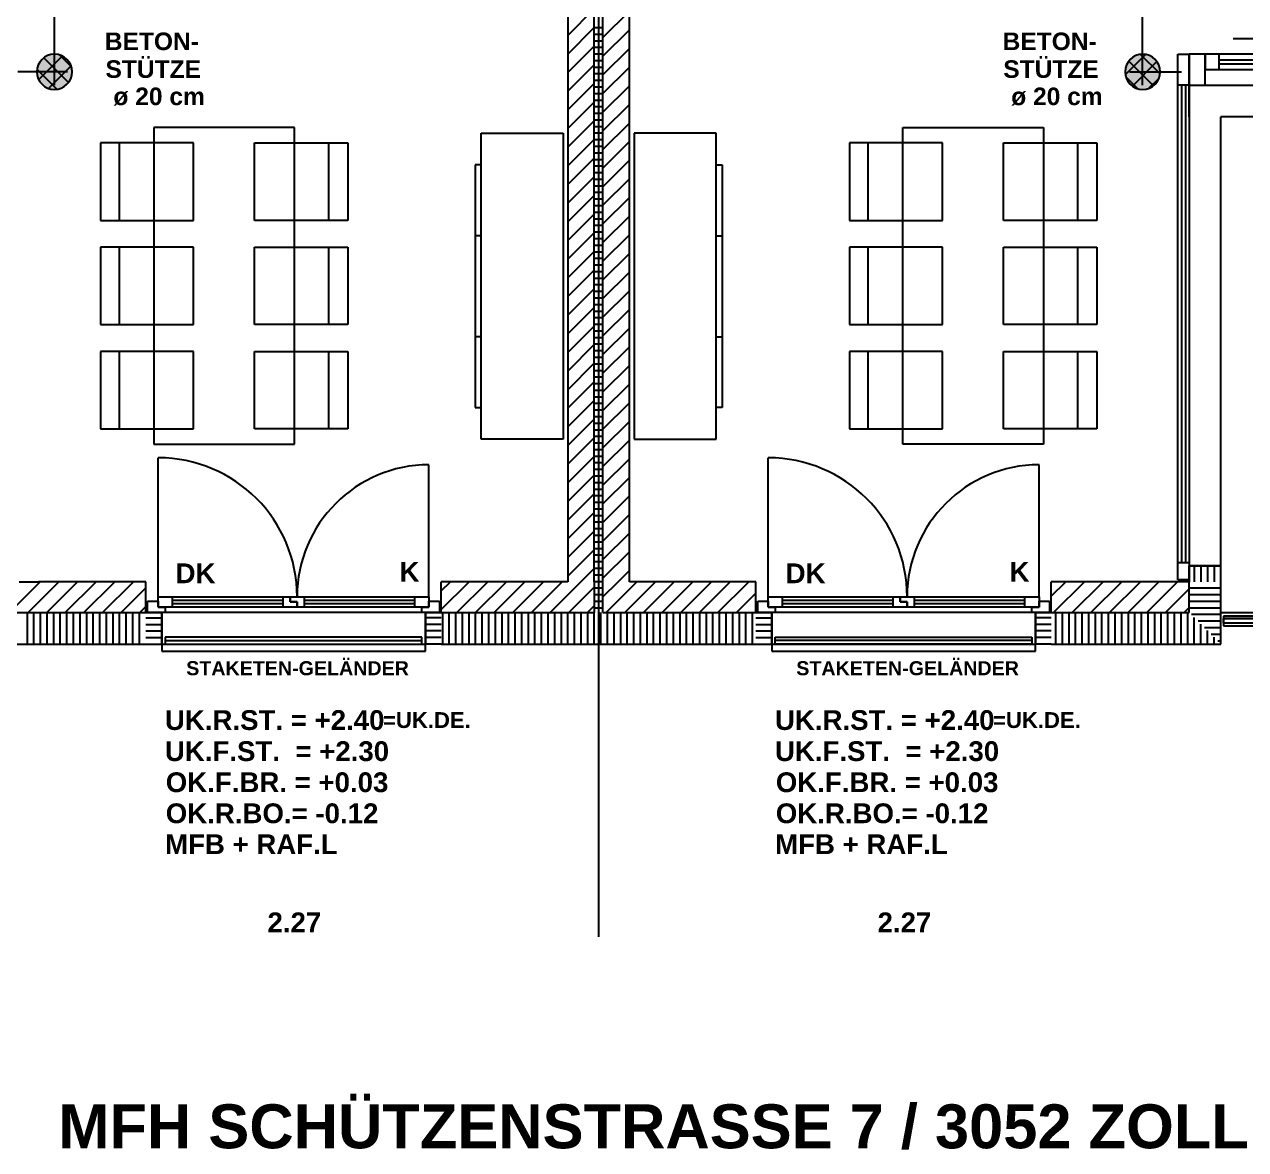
# Model space of a CAD drawing. Header units: millimetres. Extents: x -13068 to 19137, y -13507 to 12485.
# Drawn here: x -3266 to 3680, y -12625 to -6225 of the extents above; entities that cross this region are included whole.
import ezdxf

# ---------------------------------------------------------------- set-up
doc = ezdxf.new("R2010")
doc.units = ezdxf.units.MM
doc.header["$LTSCALE"] = 500
for name, color, linetype in [('A04_1.OGHaus 7$0$010 Aussenwände', 8, 'Continuous'), ('A04_1.OGHaus 7$0$010 Aussenwände Bauteilschraffuren', 8, 'Continuous'), ('A04_1.OGHaus 7$0$010 Aussenwände Schichttrennlinien', 8, 'Continuous'), ('A04_1.OGHaus 7$0$010 Fenster', 8, 'Continuous'), ('A04_1.OGHaus 7$0$015 Innenwände', 8, 'Continuous'), ('A04_1.OGHaus 7$0$015 Innenwände Bauteilschraffuren', 8, 'Continuous'), ('A04_1.OGHaus 7$0$015 Innenwände Schichttrennlinien', 8, 'Continuous'), ('A04_1.OGHaus 7$0$020 Stützen', 8, 'Continuous'), ('A04_1.OGHaus 7$0$020 Stützen Bauteilschraffuren', 8, 'Continuous'), ('A04_1.OGHaus 7$0$060 Möbel Einbau', 8, 'Continuous'), ('A04_1.OGHaus 7$0$065 Möbel Einrichtung', 8, 'Continuous'), ('A04_1.OGHaus 7$0$090 Schraffuren Bauteilschraffuren', 8, 'Continuous'), ('A04_1.OGHaus 7$0$155 Beschriftungen Projekt', 8, 'Continuous'), ('A_OG01_Haus 7$0$MRI XREF', 8, 'Continuous'), ('MRI XREF', 8, 'Continuous')]:
    doc.layers.add(name, color=color, linetype=linetype)
doc.styles.add('A04_1.OGHaus 7$0$arial', font='')
doc.styles.get('A04_1.OGHaus 7$0$arial').set_extended_font_data('Arial', bold=True)

# ---------------------------------------------------------------- blocks, each defined once
blk = doc.blocks.new('A04_1.OGHaus 7')
at = {"layer": 'A04_1.OGHaus 7$0$020 Stützen Bauteilschraffuren'}
for points in [[(1.2918, 10.3622, 1), (1.4918, 10.3622, 1)], [(7.4818, 10.3622, 1), (7.6818, 10.3622, 1)]]:
    blk.add_hatch(color=256, dxfattribs=at).paths.add_polyline_path(points)
at = {"layer": 'A04_1.OGHaus 7$0$010 Aussenwände'}
for p, q in [((4.4868, 28.2722), (4.4868, 5.4421)), ((7.8468, 10.2872), (7.8468, 10.4622)), ((7.8468, 10.1072), (7.8468, 10.2872)), ((7.8468, 7.4622), (7.8468, 7.5522)), ((8.0268, 7.5522), (7.8468, 7.5522)), ((7.8468, 7.5522), (7.8468, 7.4622)), ((8.0268, 7.4622), (8.0268, 7.5522)), ((1.1918, 7.4622), (1.3018, 7.4622)), ((1.9118, 7.4622), (1.3018, 7.4622)), ((1.9118, 7.3522), (1.9118, 7.4622)), ((3.5918, 7.3522), (3.5918, 7.4622)), ((4.3118, 7.4622), (3.5918, 7.4622)), ((5.3818, 7.4622), (4.6618, 7.4622)), ((5.3818, 7.3522), (5.3818, 7.4622)), ((7.0618, 7.3522), (7.0618, 7.4622)), ((7.6718, 7.4622), (7.0618, 7.4622)), ((7.7818, 7.4622), (7.6718, 7.4622)), ((7.8468, 7.4622), (7.7818, 7.4622)), ((8.0268, 7.1072), (8.0268, 7.4622)), ((1.9118, 7.2872), (1.9118, 7.3522)), ((3.5918, 7.2872), (3.5918, 7.3522)), ((5.3818, 7.2872), (5.3818, 7.3522)), ((7.0618, 7.2872), (7.0618, 7.3522)), ((1.9118, 7.2872), (2.0018, 7.2872)), ((2.0018, 7.2872), (1.9118, 7.2872)), ((2.0018, 7.1072), (2.0018, 7.2872)), ((3.5918, 7.2872), (3.5018, 7.2872)), ((3.5018, 7.1072), (3.5018, 7.2872)), ((3.5018, 7.2872), (3.5918, 7.2872)), ((5.3818, 7.2872), (5.4718, 7.2872)), ((5.4718, 7.2872), (5.3818, 7.2872)), ((5.4718, 7.1072), (5.4718, 7.2872)), ((7.0618, 7.2872), (6.9718, 7.2872)), ((6.9718, 7.1072), (6.9718, 7.2872)), ((6.9718, 7.2872), (7.0618, 7.2872)), ((8.0268, 7.2872), (12.8329, 7.2872)), ((8.0418, 7.2672), (12.8329, 7.2672)), ((8.0418, 7.2122), (12.8329, 7.2122)), ((0.9468, 7.1072), (1.9118, 7.1072)), ((1.9118, 7.1072), (2.0018, 7.1072)), ((2.0218, 7.1472), (2.0218, 7.1072)), ((3.4818, 7.1472), (2.0218, 7.1472)), ((2.0218, 7.1272), (3.4818, 7.1272)), ((2.0218, 7.1072), (3.4818, 7.1072)), ((3.4818, 7.1072), (3.4818, 7.1472)), ((3.5918, 7.1072), (3.5018, 7.1072)), ((3.5918, 7.1072), (5.3818, 7.1072)), ((5.3818, 7.1072), (5.4718, 7.1072)), ((5.4918, 7.1472), (6.9518, 7.1472)), ((5.4918, 7.1072), (5.4918, 7.1472)), ((6.9518, 7.1272), (5.4918, 7.1272)), ((6.9518, 7.1072), (5.4918, 7.1072)), ((6.9518, 7.1472), (6.9518, 7.1072)), ((7.0618, 7.1072), (6.9718, 7.1072)), ((7.0618, 7.1072), (8.0268, 7.1072))]:
    blk.add_line(p, q, dxfattribs=at)
at = {"layer": 'A04_1.OGHaus 7$0$010 Aussenwände Bauteilschraffuren'}
for p, q in [((7.8768, 7.4622), (7.8768, 7.5522)), ((7.9143, 7.4622), (7.9143, 7.5522)), ((7.9518, 7.4622), (7.9518, 7.5522)), ((7.9893, 7.4622), (7.9893, 7.5522)), ((1.1353, 7.2872), (1.3103, 7.4622)), ((1.2414, 7.2872), (1.4164, 7.4622)), ((1.3475, 7.2872), (1.5225, 7.4622)), ((1.4535, 7.2872), (1.6285, 7.4622)), ((1.5596, 7.2872), (1.7346, 7.4622)), ((1.6657, 7.2872), (1.8407, 7.4622)), ((3.5918, 7.4102), (3.6438, 7.4622)), ((3.5918, 7.3041), (3.7498, 7.4622)), ((3.6809, 7.2872), (3.8559, 7.4622)), ((3.787, 7.2872), (3.962, 7.4622)), ((3.893, 7.2872), (4.068, 7.4622)), ((3.9991, 7.2872), (4.1741, 7.4622)), ((4.1052, 7.2872), (4.2802, 7.4622)), ((4.3118, 7.3877), (4.3862, 7.4622)), ((4.5118, 7.3756), (4.5984, 7.4622)), ((4.6618, 7.4195), (4.7044, 7.4622)), ((4.6618, 7.3135), (4.8105, 7.4622)), ((4.7416, 7.2872), (4.9166, 7.4622)), ((4.8476, 7.2872), (5.0226, 7.4622)), ((4.9537, 7.2872), (5.1287, 7.4622)), ((5.0598, 7.2872), (5.2348, 7.4622)), ((5.1658, 7.2872), (5.3408, 7.4622)), ((7.0618, 7.38), (7.144, 7.4622)), ((7.075, 7.2872), (7.25, 7.4622)), ((7.1811, 7.2872), (7.3561, 7.4622)), ((7.2872, 7.2872), (7.4622, 7.4622)), ((7.3932, 7.2872), (7.5682, 7.4622)), ((7.4993, 7.2872), (7.673, 7.4609)), ((7.673, 7.4609), (7.6743, 7.4622)), ((7.7261, 7.4079), (7.7804, 7.4622)), ((1.7717, 7.2872), (1.9118, 7.4272)), ((4.2112, 7.2872), (4.3118, 7.3877)), ((4.3173, 7.2872), (4.4618, 7.4317)), ((4.5118, 7.425), (4.4618, 7.425)), ((4.5118, 7.3875), (4.4618, 7.3875)), ((4.5294, 7.2872), (4.6618, 7.4195)), ((5.2719, 7.2872), (5.3818, 7.3971)), ((7.6054, 7.2872), (7.7261, 7.4079)), ((7.7791, 7.3548), (7.8468, 7.4225)), ((8.0268, 7.425), (7.8468, 7.425)), ((8.0268, 7.3875), (7.8468, 7.3875)), ((1.8778, 7.2872), (1.9118, 7.3212)), ((4.4234, 7.2872), (4.4618, 7.3256)), ((4.5118, 7.35), (4.4618, 7.35)), ((4.5118, 7.3125), (4.4618, 7.3125)), ((4.6355, 7.2872), (4.6618, 7.3135)), ((7.7114, 7.2872), (7.7791, 7.3548)), ((7.8175, 7.2872), (7.8321, 7.3018)), ((7.8321, 7.3018), (7.8468, 7.3165)), ((8.0268, 7.35), (7.8468, 7.35)), ((8.0268, 7.3125), (7.8468, 7.3125)), ((1.2375, 7.1072), (1.2375, 7.2872)), ((1.275, 7.1072), (1.275, 7.2872)), ((1.3125, 7.1072), (1.3125, 7.2872)), ((1.35, 7.1072), (1.35, 7.2872)), ((1.3875, 7.1072), (1.3875, 7.2872)), ((1.425, 7.1072), (1.425, 7.2872)), ((1.4625, 7.1072), (1.4625, 7.2872)), ((1.5, 7.1072), (1.5, 7.2872)), ((1.5375, 7.1072), (1.5375, 7.2872)), ((1.575, 7.1072), (1.575, 7.2872)), ((1.6125, 7.1072), (1.6125, 7.2872)), ((1.65, 7.1072), (1.65, 7.2872)), ((1.6875, 7.1072), (1.6875, 7.2872)), ((1.725, 7.1072), (1.725, 7.2872)), ((1.7625, 7.1072), (1.7625, 7.2872)), ((1.8, 7.1072), (1.8, 7.2872)), ((1.8375, 7.1072), (1.8375, 7.2872)), ((1.875, 7.1072), (1.875, 7.2872)), ((1.9118, 7.2572), (2.0018, 7.2572)), ((3.5918, 7.2572), (3.5018, 7.2572)), ((3.6, 7.1072), (3.6, 7.2872)), ((3.6375, 7.1072), (3.6375, 7.2872)), ((3.675, 7.1072), (3.675, 7.2872)), ((3.7125, 7.1072), (3.7125, 7.2872)), ((3.75, 7.1072), (3.75, 7.2872)), ((3.7875, 7.1072), (3.7875, 7.2872)), ((3.825, 7.1072), (3.825, 7.2872)), ((3.8625, 7.1072), (3.8625, 7.2872)), ((3.9, 7.1072), (3.9, 7.2872)), ((3.9375, 7.1072), (3.9375, 7.2872)), ((3.975, 7.1072), (3.975, 7.2872)), ((4.0125, 7.1072), (4.0125, 7.2872)), ((4.05, 7.1072), (4.05, 7.2872)), ((4.0875, 7.1072), (4.0875, 7.2872)), ((4.125, 7.1072), (4.125, 7.2872)), ((4.1625, 7.1072), (4.1625, 7.2872)), ((4.2, 7.1072), (4.2, 7.2872)), ((4.2375, 7.1072), (4.2375, 7.2872)), ((4.275, 7.1072), (4.275, 7.2872)), ((4.3125, 7.1072), (4.3125, 7.2872)), ((4.35, 7.1072), (4.35, 7.2872)), ((4.3875, 7.1072), (4.3875, 7.2872)), ((4.425, 7.1072), (4.425, 7.2872)), ((4.4625, 7.1072), (4.4625, 7.2872)), ((4.5, 7.1072), (4.5, 7.2872)), ((4.5375, 7.1072), (4.5375, 7.2872)), ((4.575, 7.1072), (4.575, 7.2872)), ((4.6125, 7.1072), (4.6125, 7.2872)), ((4.65, 7.1072), (4.65, 7.2872)), ((4.6875, 7.1072), (4.6875, 7.2872)), ((4.725, 7.1072), (4.725, 7.2872)), ((4.7625, 7.1072), (4.7625, 7.2872)), ((4.8, 7.1072), (4.8, 7.2872)), ((4.8375, 7.1072), (4.8375, 7.2872)), ((4.875, 7.1072), (4.875, 7.2872)), ((4.9125, 7.1072), (4.9125, 7.2872)), ((4.95, 7.1072), (4.95, 7.2872)), ((4.9875, 7.1072), (4.9875, 7.2872)), ((5.025, 7.1072), (5.025, 7.2872)), ((5.0625, 7.1072), (5.0625, 7.2872)), ((5.1, 7.1072), (5.1, 7.2872)), ((5.1375, 7.1072), (5.1375, 7.2872)), ((5.175, 7.1072), (5.175, 7.2872)), ((5.2125, 7.1072), (5.2125, 7.2872)), ((5.25, 7.1072), (5.25, 7.2872)), ((5.2875, 7.1072), (5.2875, 7.2872)), ((5.325, 7.1072), (5.325, 7.2872)), ((5.3625, 7.1072), (5.3625, 7.2872)), ((5.378, 7.2872), (5.3818, 7.291)), ((5.3818, 7.2572), (5.4718, 7.2572)), ((7.0618, 7.2572), (6.9718, 7.2572)), ((7.0875, 7.1072), (7.0875, 7.2872)), ((7.125, 7.1072), (7.125, 7.2872)), ((7.1625, 7.1072), (7.1625, 7.2872)), ((7.2, 7.1072), (7.2, 7.2872)), ((7.2375, 7.1072), (7.2375, 7.2872)), ((7.275, 7.1072), (7.275, 7.2872)), ((7.3125, 7.1072), (7.3125, 7.2872)), ((7.35, 7.1072), (7.35, 7.2872)), ((7.3875, 7.1072), (7.3875, 7.2872)), ((7.425, 7.1072), (7.425, 7.2872)), ((7.4625, 7.1072), (7.4625, 7.2872)), ((7.5, 7.1072), (7.5, 7.2872)), ((7.5375, 7.1072), (7.5375, 7.2872)), ((7.575, 7.1072), (7.575, 7.2872)), ((7.6125, 7.1072), (7.6125, 7.2872)), ((7.65, 7.1072), (7.65, 7.2872)), ((7.6875, 7.1072), (7.6875, 7.2872)), ((7.725, 7.1072), (7.725, 7.2872)), ((7.7625, 7.1072), (7.7625, 7.2872)), ((7.8, 7.1072), (7.8, 7.2872)), ((7.8375, 7.1072), (7.8375, 7.2872)), ((8.0268, 7.275), (7.859, 7.275)), ((7.875, 7.1072), (7.875, 7.259)), ((8.0268, 7.2375), (7.8965, 7.2375)), ((1.9118, 7.2197), (2.0018, 7.2197)), ((1.9118, 7.1822), (2.0018, 7.1822)), ((3.5918, 7.2197), (3.5018, 7.2197)), ((3.5918, 7.1822), (3.5018, 7.1822)), ((5.3818, 7.2197), (5.4718, 7.2197)), ((5.3818, 7.1822), (5.4718, 7.1822)), ((7.0618, 7.2197), (6.9718, 7.2197)), ((7.0618, 7.1822), (6.9718, 7.1822)), ((7.9125, 7.1072), (7.9125, 7.2215)), ((8.0268, 7.2), (7.934, 7.2)), ((7.95, 7.1072), (7.95, 7.184)), ((8.0268, 7.1625), (7.9715, 7.1625)), ((1.9118, 7.1447), (2.0018, 7.1447)), ((3.5918, 7.1447), (3.5018, 7.1447)), ((5.3818, 7.1447), (5.4718, 7.1447)), ((7.0618, 7.1447), (6.9718, 7.1447)), ((7.9875, 7.1072), (7.9875, 7.1465)), ((8.0268, 7.125), (8.009, 7.125)), ((8.025, 7.1072), (8.025, 7.109))]:
    blk.add_line(p, q, dxfattribs=at)
at = {"layer": 'A04_1.OGHaus 7$0$010 Aussenwände Schichttrennlinien'}
for p, q in [((7.8468, 7.5522), (8.0268, 7.5522)), ((4.4618, 7.4622), (4.4618, 7.2872)), ((4.5118, 7.2872), (4.5118, 7.4622)), ((7.8468, 7.2872), (7.8468, 7.4622)), ((1.1268, 7.2872), (1.9118, 7.2872)), ((2.0018, 7.2872), (2.0018, 7.1072)), ((3.5018, 7.2872), (3.5018, 7.1072)), ((3.5918, 7.2872), (4.3118, 7.2872)), ((4.3118, 7.2872), (4.4618, 7.2872)), ((4.5118, 7.2872), (4.6618, 7.2872)), ((4.6618, 7.2872), (5.3818, 7.2872)), ((5.4718, 7.2872), (5.4718, 7.1072)), ((6.9718, 7.2872), (6.9718, 7.1072)), ((7.0618, 7.2872), (7.8468, 7.2872))]:
    blk.add_line(p, q, dxfattribs=at)
for p in [(7.8468, 7.4622), (1.9118, 7.2872), (3.5918, 7.2872), (5.3818, 7.2872), (7.0618, 7.2872)]:
    blk.add_point(p, dxfattribs=at)
at = {"layer": 'A04_1.OGHaus 7$0$010 Fenster'}
for p, q in [((10.2643, 10.5497), (8.0968, 10.5497)), ((7.7818, 10.2872), (7.7818, 10.4622)), ((7.7818, 10.4622), (7.8468, 10.4622)), ((7.9368, 10.4622), (7.8468, 10.4622)), ((7.8468, 10.2872), (7.8468, 10.4622)), ((7.8468, 10.4622), (7.8468, 10.2872)), ((12.8318, 10.4622), (7.9368, 10.4622)), ((7.9368, 10.2872), (7.9368, 10.4622)), ((8.0168, 10.4622), (7.9368, 10.4622)), ((7.9368, 10.4622), (7.9368, 10.3747)), ((10.3443, 10.4622), (8.0168, 10.4622)), ((8.0168, 10.3747), (8.0168, 10.4622)), ((10.3443, 10.4284), (8.0168, 10.4284)), ((7.9368, 10.3747), (8.0168, 10.3747)), ((8.0168, 10.4084), (10.3443, 10.4084)), ((8.0168, 10.3747), (10.3443, 10.3747)), ((7.7818, 7.5722), (7.7818, 10.2872)), ((7.8468, 10.2872), (7.7818, 10.2872)), ((7.8043, 7.5722), (7.8043, 10.2872)), ((7.8243, 10.2872), (7.8243, 7.5722)), ((7.8468, 10.2872), (7.9368, 10.2872)), ((7.8468, 10.2872), (7.8468, 7.5722)), ((7.9368, 10.2872), (12.8318, 10.2872)), ((1.9818, 7.3772), (1.9818, 8.1672)), ((3.5218, 7.3772), (3.5218, 8.1272)), ((5.4518, 7.3772), (5.4518, 8.1672)), ((6.9918, 7.3772), (6.9918, 8.1272)), ((7.7818, 7.4722), (7.7818, 7.5722)), ((7.7818, 7.5722), (7.8468, 7.5722)), ((7.8468, 7.5722), (7.8468, 7.4722)), ((7.8468, 7.5522), (7.8468, 7.4622)), ((7.8468, 7.4722), (7.7818, 7.4722)), ((7.8468, 7.4622), (7.7818, 7.4622)), ((1.9818, 7.3172), (1.9818, 7.3772)), ((1.9818, 7.3772), (2.0618, 7.3772)), ((2.0618, 7.3772), (2.6918, 7.3772)), ((2.0618, 7.3772), (2.0618, 7.3172)), ((2.6918, 7.3172), (2.6918, 7.3772)), ((2.6918, 7.3772), (2.7318, 7.3772)), ((2.7318, 7.3772), (2.7318, 7.3472)), ((2.7318, 7.3472), (2.7318, 7.3772)), ((2.7318, 7.3772), (2.8118, 7.3772)), ((2.8118, 7.3772), (3.4418, 7.3772)), ((2.8118, 7.3772), (2.8118, 7.3172)), ((3.4418, 7.3172), (3.4418, 7.3772)), ((3.4418, 7.3772), (3.5218, 7.3772)), ((3.5218, 7.3772), (3.5218, 7.3172)), ((5.4518, 7.3172), (5.4518, 7.3772)), ((5.4518, 7.3772), (5.5318, 7.3772)), ((5.5318, 7.3772), (6.1618, 7.3772)), ((5.5318, 7.3772), (5.5318, 7.3172)), ((6.1618, 7.3172), (6.1618, 7.3772)), ((6.1618, 7.3772), (6.2018, 7.3772)), ((6.2018, 7.3772), (6.2018, 7.3472)), ((6.2018, 7.3472), (6.2018, 7.3772)), ((6.2018, 7.3772), (6.2818, 7.3772)), ((6.2818, 7.3772), (6.9118, 7.3772)), ((6.2818, 7.3772), (6.2818, 7.3172)), ((6.9118, 7.3172), (6.9118, 7.3772)), ((6.9118, 7.3772), (6.9918, 7.3772)), ((6.9918, 7.3772), (6.9918, 7.3172)), ((1.9118, 7.2872), (1.9118, 7.3522)), ((1.9218, 7.3522), (1.9818, 7.3522)), ((1.9218, 7.2872), (1.9218, 7.3522)), ((1.9818, 7.3522), (1.9818, 7.3172)), ((1.9818, 7.3172), (2.0218, 7.3172)), ((2.0618, 7.3172), (1.9818, 7.3172)), ((2.0218, 7.3172), (2.0218, 7.2872)), ((2.0618, 7.3572), (2.6918, 7.3572)), ((2.6918, 7.3372), (2.0618, 7.3372)), ((2.6918, 7.3172), (2.0618, 7.3172)), ((2.7718, 7.3172), (2.6918, 7.3172)), ((2.7318, 7.3472), (2.7718, 7.3472)), ((2.7718, 7.3472), (2.7318, 7.3472)), ((2.7718, 7.3472), (2.7718, 7.3172)), ((2.7718, 7.3172), (2.7718, 7.3472)), ((2.8118, 7.3172), (2.7718, 7.3172)), ((2.8118, 7.3572), (3.4418, 7.3572)), ((3.4418, 7.3372), (2.8118, 7.3372)), ((3.4418, 7.3172), (2.8118, 7.3172)), ((3.5218, 7.3172), (3.4418, 7.3172)), ((3.4818, 7.2872), (3.4818, 7.3172)), ((3.4818, 7.3172), (3.5218, 7.3172)), ((3.5218, 7.3172), (3.5218, 7.3522)), ((3.5218, 7.3522), (3.5818, 7.3522)), ((3.5818, 7.3522), (3.5818, 7.2872)), ((3.5918, 7.2872), (3.5918, 7.3522)), ((5.3818, 7.2872), (5.3818, 7.3522)), ((5.3918, 7.3522), (5.4518, 7.3522)), ((5.3918, 7.2872), (5.3918, 7.3522)), ((5.4518, 7.3522), (5.4518, 7.3172)), ((5.4518, 7.3172), (5.4918, 7.3172)), ((5.5318, 7.3172), (5.4518, 7.3172)), ((5.4918, 7.3172), (5.4918, 7.2872)), ((5.5318, 7.3572), (6.1618, 7.3572)), ((6.1618, 7.3372), (5.5318, 7.3372)), ((6.1618, 7.3172), (5.5318, 7.3172)), ((6.2418, 7.3172), (6.1618, 7.3172)), ((6.2018, 7.3472), (6.2418, 7.3472)), ((6.2418, 7.3472), (6.2018, 7.3472)), ((6.2418, 7.3472), (6.2418, 7.3172)), ((6.2418, 7.3172), (6.2418, 7.3472)), ((6.2818, 7.3172), (6.2418, 7.3172)), ((6.2818, 7.3572), (6.9118, 7.3572)), ((6.9118, 7.3372), (6.2818, 7.3372)), ((6.9118, 7.3172), (6.2818, 7.3172)), ((6.9918, 7.3172), (6.9118, 7.3172)), ((6.9518, 7.2872), (6.9518, 7.3172)), ((6.9518, 7.3172), (6.9918, 7.3172)), ((6.9918, 7.3172), (6.9918, 7.3522)), ((6.9918, 7.3522), (7.0518, 7.3522)), ((7.0518, 7.3522), (7.0518, 7.2872)), ((7.0618, 7.2872), (7.0618, 7.3522)), ((2.0018, 7.2872), (1.9118, 7.2872)), ((2.0218, 7.2872), (1.9218, 7.2872)), ((3.4818, 7.2872), (2.0218, 7.2872)), ((3.5818, 7.2872), (3.4818, 7.2872)), ((3.5018, 7.2872), (3.5918, 7.2872)), ((5.4718, 7.2872), (5.3818, 7.2872)), ((5.4918, 7.2872), (5.3918, 7.2872)), ((6.9518, 7.2872), (5.4918, 7.2872)), ((7.0518, 7.2872), (6.9518, 7.2872)), ((6.9718, 7.2872), (7.0618, 7.2872)), ((2.0018, 7.1072), (3.5018, 7.1072)), ((2.0018, 7.1072), (2.0018, 7.0672)), ((3.5018, 7.0672), (3.5018, 7.1072)), ((5.4718, 7.1072), (6.9718, 7.1072)), ((5.4718, 7.1072), (5.4718, 7.0672)), ((6.9718, 7.0672), (6.9718, 7.1072)), ((2.0018, 7.0672), (3.5018, 7.0672)), ((5.4718, 7.0672), (6.9718, 7.0672))]:
    blk.add_line(p, q, dxfattribs=at)
for centre, radius, start, end in [((1.9818, 7.3772), 0.79, 0, 90), ((3.5218, 7.3772), 0.75, 90, 180), ((5.4518, 7.3772), 0.79, 0, 90), ((6.9918, 7.3772), 0.75, 90, 180)]:
    blk.add_arc(centre, radius, start, end, dxfattribs=at)
at = {"layer": 'A04_1.OGHaus 7$0$015 Innenwände'}
for p, q in [((4.3118, 14.2872), (4.3118, 7.4622)), ((4.6618, 7.4622), (4.6618, 14.2872))]:
    blk.add_line(p, q, dxfattribs=at)
at = {"layer": 'A04_1.OGHaus 7$0$015 Innenwände Bauteilschraffuren'}
for p, q in [((4.3118, 10.5697), (4.4618, 10.7197)), ((4.5118, 10.5576), (4.6618, 10.7076)), ((4.3118, 10.4636), (4.4618, 10.6136)), ((4.5118, 10.6125), (4.4618, 10.6125)), ((4.5118, 10.575), (4.4618, 10.575)), ((4.5118, 10.4515), (4.6618, 10.6015)), ((4.3118, 10.3576), (4.4618, 10.5076)), ((4.5118, 10.5375), (4.4618, 10.5375)), ((4.5118, 10.5), (4.4618, 10.5)), ((4.5118, 10.3454), (4.6618, 10.4954)), ((4.5118, 10.4625), (4.4618, 10.4625)), ((4.5118, 10.425), (4.4618, 10.425)), ((4.3118, 10.2515), (4.4618, 10.4015)), ((4.5118, 10.3875), (4.4618, 10.3875)), ((4.5118, 10.35), (4.4618, 10.35)), ((4.5118, 10.2394), (4.6618, 10.3894)), ((4.3118, 10.1454), (4.4618, 10.2954)), ((4.5118, 10.3125), (4.4618, 10.3125)), ((4.5118, 10.1333), (4.6618, 10.2833)), ((4.5118, 10.275), (4.4618, 10.275)), ((4.5118, 10.2375), (4.4618, 10.2375)), ((4.3118, 10.0394), (4.4618, 10.1894)), ((4.5118, 10.2), (4.4618, 10.2)), ((4.5118, 10.1625), (4.4618, 10.1625)), ((4.5118, 10.0272), (4.6618, 10.1772)), ((4.3118, 9.9333), (4.4618, 10.0833)), ((4.5118, 10.125), (4.4618, 10.125)), ((4.5118, 10.0875), (4.4618, 10.0875)), ((4.5118, 10.05), (4.4618, 10.05)), ((4.5118, 10.0125), (4.4618, 10.0125)), ((4.5118, 9.9212), (4.6618, 10.0712)), ((4.3118, 9.8272), (4.4618, 9.9772)), ((4.5118, 9.975), (4.4618, 9.975)), ((4.5118, 9.9375), (4.4618, 9.9375)), ((4.5118, 9.8151), (4.6618, 9.9651)), ((4.3118, 9.7212), (4.4618, 9.8712)), ((4.5118, 9.9), (4.4618, 9.9)), ((4.5118, 9.8625), (4.4618, 9.8625)), ((4.5118, 9.825), (4.4618, 9.825)), ((4.5118, 9.709), (4.6618, 9.859)), ((4.3118, 9.6151), (4.4618, 9.7651)), ((4.5118, 9.7875), (4.4618, 9.7875)), ((4.5118, 9.75), (4.4618, 9.75)), ((4.5118, 9.603), (4.6618, 9.753)), ((4.3118, 9.509), (4.4618, 9.659)), ((4.5118, 9.7125), (4.4618, 9.7125)), ((4.5118, 9.675), (4.4618, 9.675)), ((4.5118, 9.6375), (4.4618, 9.6375)), ((4.5118, 9.6), (4.4618, 9.6)), ((4.5118, 9.4969), (4.6618, 9.6469)), ((4.3118, 9.403), (4.4618, 9.553)), ((4.5118, 9.5625), (4.4618, 9.5625)), ((4.5118, 9.525), (4.4618, 9.525)), ((4.5118, 9.3908), (4.6618, 9.5408)), ((4.3118, 9.2969), (4.4618, 9.4469)), ((4.5118, 9.4875), (4.4618, 9.4875)), ((4.5118, 9.45), (4.4618, 9.45)), ((4.5118, 9.4125), (4.4618, 9.4125)), ((4.5118, 9.2848), (4.6618, 9.4348)), ((4.3118, 9.1908), (4.4618, 9.3408)), ((4.5118, 9.375), (4.4618, 9.375)), ((4.5118, 9.3375), (4.4618, 9.3375)), ((4.5118, 9.1787), (4.6618, 9.3287)), ((4.5118, 9.3), (4.4618, 9.3)), ((4.5118, 9.2625), (4.4618, 9.2625)), ((4.3118, 9.0848), (4.4618, 9.2348)), ((4.5118, 9.225), (4.4618, 9.225)), ((4.5118, 9.1875), (4.4618, 9.1875)), ((4.5118, 9.0726), (4.6618, 9.2226)), ((4.3118, 8.9787), (4.4618, 9.1287)), ((4.5118, 9.15), (4.4618, 9.15)), ((4.5118, 9.1125), (4.4618, 9.1125)), ((4.5118, 8.9666), (4.6618, 9.1166)), ((4.5118, 9.075), (4.4618, 9.075)), ((4.5118, 9.0375), (4.4618, 9.0375)), ((4.3118, 8.8726), (4.4618, 9.0226)), ((4.5118, 9), (4.4618, 9)), ((4.5118, 8.9625), (4.4618, 8.9625)), ((4.5118, 8.8605), (4.6618, 9.0105)), ((4.3118, 8.7666), (4.4618, 8.9166)), ((4.5118, 8.925), (4.4618, 8.925)), ((4.5118, 8.7544), (4.6618, 8.9044)), ((4.5118, 8.8875), (4.4618, 8.8875)), ((4.5118, 8.85), (4.4618, 8.85)), ((4.3118, 8.6605), (4.4618, 8.8105)), ((4.5118, 8.8125), (4.4618, 8.8125)), ((4.5118, 8.775), (4.4618, 8.775)), ((4.5118, 8.6484), (4.6618, 8.7984)), ((4.3118, 8.5544), (4.4618, 8.7044)), ((4.5118, 8.7375), (4.4618, 8.7375)), ((4.5118, 8.7), (4.4618, 8.7)), ((4.5118, 8.5423), (4.6618, 8.6923)), ((4.5118, 8.6625), (4.4618, 8.6625)), ((4.5118, 8.625), (4.4618, 8.625)), ((4.3118, 8.4484), (4.4618, 8.5984)), ((4.5118, 8.5875), (4.4618, 8.5875)), ((4.5118, 8.55), (4.4618, 8.55)), ((4.5118, 8.4362), (4.6618, 8.5862)), ((4.3118, 8.3423), (4.4618, 8.4923)), ((4.5118, 8.5125), (4.4618, 8.5125)), ((4.5118, 8.475), (4.4618, 8.475)), ((4.5118, 8.3302), (4.6618, 8.4802)), ((4.5118, 8.4375), (4.4618, 8.4375)), ((4.3118, 8.2362), (4.4618, 8.3862)), ((4.5118, 8.4), (4.4618, 8.4)), ((4.5118, 8.3625), (4.4618, 8.3625)), ((4.5118, 8.2241), (4.6618, 8.3741)), ((4.3118, 8.1302), (4.4618, 8.2802)), ((4.5118, 8.325), (4.4618, 8.325)), ((4.5118, 8.2875), (4.4618, 8.2875)), ((4.5118, 8.118), (4.6618, 8.268)), ((4.5118, 8.25), (4.4618, 8.25)), ((4.5118, 8.2125), (4.4618, 8.2125)), ((4.3118, 8.0241), (4.4618, 8.1741)), ((4.5118, 8.175), (4.4618, 8.175)), ((4.5118, 8.1375), (4.4618, 8.1375)), ((4.5118, 8.012), (4.6618, 8.162)), ((4.3118, 7.918), (4.4618, 8.068)), ((4.5118, 8.1), (4.4618, 8.1)), ((4.5118, 8.0625), (4.4618, 8.0625)), ((4.5118, 8.025), (4.4618, 8.025)), ((4.5118, 7.9059), (4.6618, 8.0559)), ((4.3118, 7.812), (4.4618, 7.962)), ((4.5118, 7.9875), (4.4618, 7.9875)), ((4.5118, 7.95), (4.4618, 7.95)), ((4.5118, 7.7998), (4.6618, 7.9498)), ((4.3118, 7.7059), (4.4618, 7.8559)), ((4.5118, 7.9125), (4.4618, 7.9125)), ((4.5118, 7.875), (4.4618, 7.875)), ((4.5118, 7.8375), (4.4618, 7.8375)), ((4.5118, 7.8), (4.4618, 7.8)), ((4.5118, 7.6938), (4.6618, 7.8438)), ((4.3118, 7.5998), (4.4618, 7.7498)), ((4.5118, 7.7625), (4.4618, 7.7625)), ((4.5118, 7.725), (4.4618, 7.725)), ((4.5118, 7.5877), (4.6618, 7.7377)), ((4.3118, 7.4938), (4.4618, 7.6438)), ((4.5118, 7.6875), (4.4618, 7.6875)), ((4.5118, 7.65), (4.4618, 7.65)), ((4.5118, 7.6125), (4.4618, 7.6125)), ((4.5118, 7.575), (4.4618, 7.575)), ((4.5118, 7.4817), (4.6618, 7.6317)), ((4.3862, 7.4622), (4.4618, 7.5377)), ((4.5118, 7.5375), (4.4618, 7.5375)), ((4.5984, 7.4622), (4.6618, 7.5256)), ((4.5118, 7.5), (4.4618, 7.5)), ((4.5118, 7.4625), (4.4618, 7.4625))]:
    blk.add_line(p, q, dxfattribs=at)
at = {"layer": 'A04_1.OGHaus 7$0$015 Innenwände Schichttrennlinien'}
for p, q in [((4.4618, 7.4622), (4.4618, 14.2872)), ((4.5118, 7.4622), (4.5118, 14.2872))]:
    blk.add_line(p, q, dxfattribs=at)
at = {"layer": 'A04_1.OGHaus 7$0$020 Stützen'}
for centre, start, end in [((1.3918, 10.3622), 0, 180), ((7.5818, 10.3622), 0, 180), ((1.3918, 10.3622), 180, 0), ((7.5818, 10.3622), 180, 0)]:
    blk.add_arc(centre, 0.1, start, end, dxfattribs=at)
at = {"layer": 'A04_1.OGHaus 7$0$020 Stützen Bauteilschraffuren'}
for p, q in [((1.3022, 10.3178), (1.4362, 10.4518)), ((1.4715, 10.3018), (1.3314, 10.4419)), ((1.4872, 10.3922), (1.4219, 10.4575)), ((7.483, 10.3468), (7.5972, 10.461)), ((7.6425, 10.2827), (7.5023, 10.4228)), ((7.5233, 10.281), (7.6629, 10.4206)), ((7.6811, 10.3501), (7.5698, 10.4614)), ((1.4043, 10.2629), (1.2926, 10.3747)), ((1.3584, 10.2679), (1.486, 10.3956)), ((7.5526, 10.2665), (7.4862, 10.3329)), ((7.6168, 10.2685), (7.6755, 10.3271))]:
    blk.add_line(p, q, dxfattribs=at)
at = {"layer": 'A04_1.OGHaus 7$0$060 Möbel Einbau'}
for p, q in [((1.3918, 10.2872), (1.3918, 10.9091)), ((7.5802, 10.2872), (7.5802, 10.9091)), ((1.4661, 10.3622), (1.1842, 10.3622)), ((7.5075, 10.3622), (7.802, 10.3622)), ((8.0268, 7.5522), (8.0268, 10.1072)), ((12.8418, 10.1072), (8.0268, 10.1072))]:
    blk.add_line(p, q, dxfattribs=at)
at = {"layer": 'A04_1.OGHaus 7$0$065 Möbel Einrichtung'}
for p, q in [((2.7568, 10.0448), (1.9568, 10.0448)), ((1.9568, 10.0448), (1.9568, 8.2448)), ((2.7568, 8.2448), (2.7568, 10.0448)), ((3.8179, 8.2726), (3.8179, 10.0126)), ((3.8179, 10.0126), (4.2849, 10.0126)), ((4.2849, 10.0126), (4.2849, 8.2726)), ((5.1557, 10.0126), (4.6887, 10.0126)), ((4.6887, 10.0126), (4.6887, 8.2726)), ((5.1557, 8.2726), (5.1557, 10.0126)), ((6.2168, 8.2448), (6.2168, 10.0448)), ((6.2168, 10.0448), (7.0168, 10.0448)), ((7.0168, 10.0448), (7.0168, 8.2448)), ((1.6534, 9.9576), (1.6534, 9.5176)), ((2.1834, 9.9576), (1.6534, 9.9576)), ((1.7609, 9.5176), (1.7609, 9.9576)), ((2.1834, 9.5176), (2.1834, 9.9576)), ((2.5302, 9.9576), (3.0602, 9.9576)), ((2.5302, 9.5176), (2.5302, 9.9576)), ((2.9527, 9.5176), (2.9527, 9.9576)), ((3.0602, 9.9576), (3.0602, 9.5176)), ((5.9134, 9.9576), (5.9134, 9.5176)), ((6.4434, 9.9576), (5.9134, 9.9576)), ((6.0209, 9.5176), (6.0209, 9.9576)), ((6.4434, 9.5176), (6.4434, 9.9576)), ((6.7902, 9.9576), (7.3202, 9.9576)), ((6.7902, 9.5176), (6.7902, 9.9576)), ((7.2127, 9.5176), (7.2127, 9.9576)), ((7.3202, 9.9576), (7.3202, 9.5176)), ((3.8179, 9.8326), (3.7849, 9.8326)), ((3.7849, 9.8326), (3.7849, 8.4526)), ((3.8179, 8.4526), (3.8179, 9.8326)), ((5.1557, 8.4526), (5.1557, 9.8326)), ((5.1557, 9.8326), (5.1887, 9.8326)), ((5.1887, 9.8326), (5.1887, 8.4526)), ((1.6534, 9.5176), (2.1834, 9.5176)), ((3.0602, 9.5176), (2.5302, 9.5176)), ((5.9134, 9.5176), (6.4434, 9.5176)), ((7.3202, 9.5176), (6.7902, 9.5176)), ((3.8179, 9.4296), (3.7849, 9.4296)), ((5.1557, 9.4296), (5.1887, 9.4296)), ((1.6534, 9.3648), (1.6534, 8.9248)), ((2.1834, 9.3648), (1.6534, 9.3648)), ((1.7609, 8.9248), (1.7609, 9.3648)), ((2.1834, 8.9248), (2.1834, 9.3648)), ((2.5302, 9.3648), (3.0602, 9.3648)), ((2.5302, 8.9248), (2.5302, 9.3648)), ((2.9527, 8.9248), (2.9527, 9.3648)), ((3.0602, 9.3648), (3.0602, 8.9248)), ((5.9134, 9.3648), (5.9134, 8.9248)), ((6.4434, 9.3648), (5.9134, 9.3648)), ((6.0209, 8.9248), (6.0209, 9.3648)), ((6.4434, 8.9248), (6.4434, 9.3648)), ((6.7902, 9.3648), (7.3202, 9.3648)), ((6.7902, 8.9248), (6.7902, 9.3648)), ((7.2127, 8.9248), (7.2127, 9.3648)), ((7.3202, 9.3648), (7.3202, 8.9248)), ((1.6534, 8.9248), (2.1834, 8.9248)), ((3.0602, 8.9248), (2.5302, 8.9248)), ((5.9134, 8.9248), (6.4434, 8.9248)), ((7.3202, 8.9248), (6.7902, 8.9248)), ((3.8179, 8.8556), (3.7849, 8.8556)), ((5.1557, 8.8556), (5.1887, 8.8556)), ((1.6534, 8.7719), (1.6534, 8.3319)), ((2.1834, 8.7719), (1.6534, 8.7719)), ((1.7609, 8.3319), (1.7609, 8.7719)), ((2.1834, 8.3319), (2.1834, 8.7719)), ((2.5302, 8.7719), (3.0602, 8.7719)), ((2.5302, 8.3319), (2.5302, 8.7719)), ((2.9527, 8.3319), (2.9527, 8.7719)), ((3.0602, 8.7719), (3.0602, 8.3319)), ((5.9134, 8.7719), (5.9134, 8.3319)), ((6.4434, 8.7719), (5.9134, 8.7719)), ((6.0209, 8.3319), (6.0209, 8.7719)), ((6.4434, 8.3319), (6.4434, 8.7719)), ((6.7902, 8.7719), (7.3202, 8.7719)), ((6.7902, 8.3319), (6.7902, 8.7719)), ((7.2127, 8.3319), (7.2127, 8.7719)), ((7.3202, 8.7719), (7.3202, 8.3319)), ((3.7849, 8.4526), (3.8179, 8.4526)), ((5.1887, 8.4526), (5.1557, 8.4526)), ((1.6534, 8.3319), (2.1834, 8.3319)), ((3.0602, 8.3319), (2.5302, 8.3319)), ((4.2849, 8.2726), (3.8179, 8.2726)), ((4.6887, 8.2726), (5.1557, 8.2726)), ((5.9134, 8.3319), (6.4434, 8.3319)), ((7.3202, 8.3319), (6.7902, 8.3319)), ((1.9568, 8.2448), (2.7568, 8.2448)), ((7.0168, 8.2448), (6.2168, 8.2448))]:
    blk.add_line(p, q, dxfattribs=at)
at = {"layer": 'A04_1.OGHaus 7$0$090 Schraffuren Bauteilschraffuren'}
for p, q in [((12.8329, 7.2672), (8.0418, 7.2672)), ((8.0418, 7.2672), (8.0418, 7.2122)), ((8.0418, 7.2272), (8.0418, 7.2522)), ((8.0418, 7.2522), (12.8329, 7.2522)), ((12.8329, 7.2272), (8.0418, 7.2272)), ((8.0418, 7.2122), (12.8329, 7.2122))]:
    blk.add_line(p, q, dxfattribs=at)
at = {"layer": 'A04_1.OGHaus 7$0$155 Beschriftungen Projekt', "style": 'A04_1.OGHaus 7$0$arial'}
for s, height, p in [('BETON-', 0.1, (1.678, 10.4858)), ('BETON-', 0.1, (6.7847, 10.4858)), ('STÜTZE', 0.1, (1.682, 10.3279)), ('STÜTZE', 0.1, (6.7886, 10.3279)), (' ø 20 cm', 0.1, (1.6882, 10.1728)), (' ø 20 cm', 0.1, (6.7949, 10.1728)), ('K', 0.1125, (3.3544, 7.4624)), ('K', 0.1125, (6.8244, 7.4624)), ('DK', 0.1125, (2.0806, 7.4539)), ('DK', 0.1125, (5.5506, 7.4539)), ('STAKETEN-GELÄNDER', 0.08, (2.1412, 6.9303)), ('STAKETEN-GELÄNDER', 0.08, (5.6112, 6.9303)), ('UK.R.ST. = +2.40', 0.1125, (2.0199, 6.6191)), ('=UK.DE.', 0.09, (3.2604, 6.6304)), ('UK.R.ST. = +2.40', 0.1125, (5.4899, 6.6191)), ('=UK.DE.', 0.09, (6.7304, 6.6304)), ('UK.F.ST.  = +2.30', 0.1125, (2.0199, 6.4424)), ('UK.F.ST.  = +2.30', 0.1125, (5.4899, 6.4424)), ('OK.F.BR. = +0.03', 0.1125, (2.0247, 6.2656)), ('OK.F.BR. = +0.03', 0.1125, (5.4947, 6.2656)), ('OK.R.BO.= -0.12', 0.1125, (2.0247, 6.0889)), ('OK.R.BO.= -0.12', 0.1125, (5.4947, 6.0889)), ('MFB + RAF.L', 0.1125, (2.0206, 5.9131)), ('MFB + RAF.L', 0.1125, (5.4906, 5.9131)), ('2.27', 0.1125, (2.6035, 5.4687)), ('2.27', 0.1125, (6.0735, 5.4687)), ('MFH SCHÜTZENSTRASSE 7 / 3052 ZOLLIKOFEN', 0.25, (1.4137, 4.2398))]:
    blk.add_text(s, height=height, dxfattribs=at).set_placement(p)
blk = doc.blocks.new('A_OG01_Haus 7')
at = {"layer": 'A_OG01_Haus 7$0$MRI XREF', "xscale": 1000, "yscale": 1000, "zscale": 1000}
blk.add_blockref('A04_1.OGHaus 7', (-4486.8, -16857.2), dxfattribs=at)

msp = doc.modelspace()

# ---------------------------------------------------------------- block references
at = {"layer": 'MRI XREF'}
msp.add_blockref('A_OG01_Haus 7', (0, 0), dxfattribs=at)

doc.saveas('drawing.dxf')
